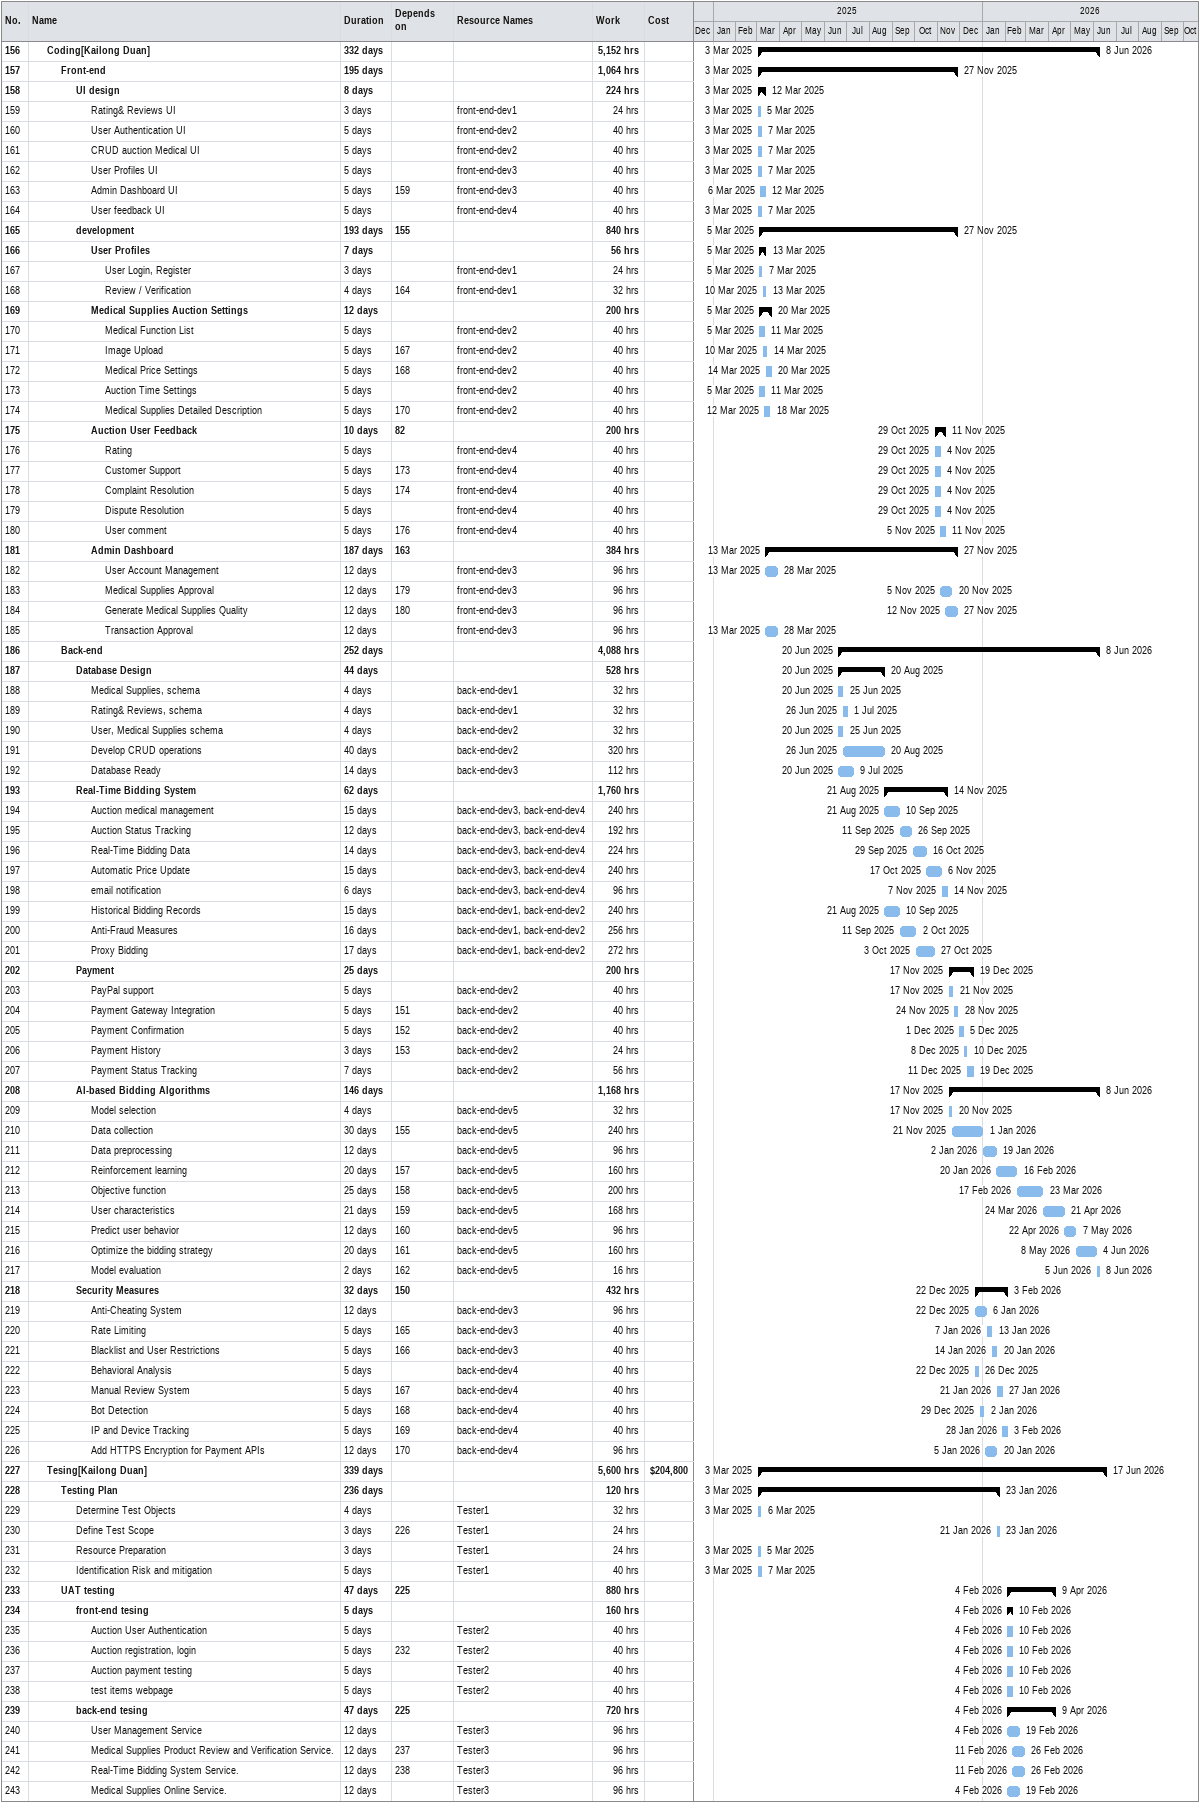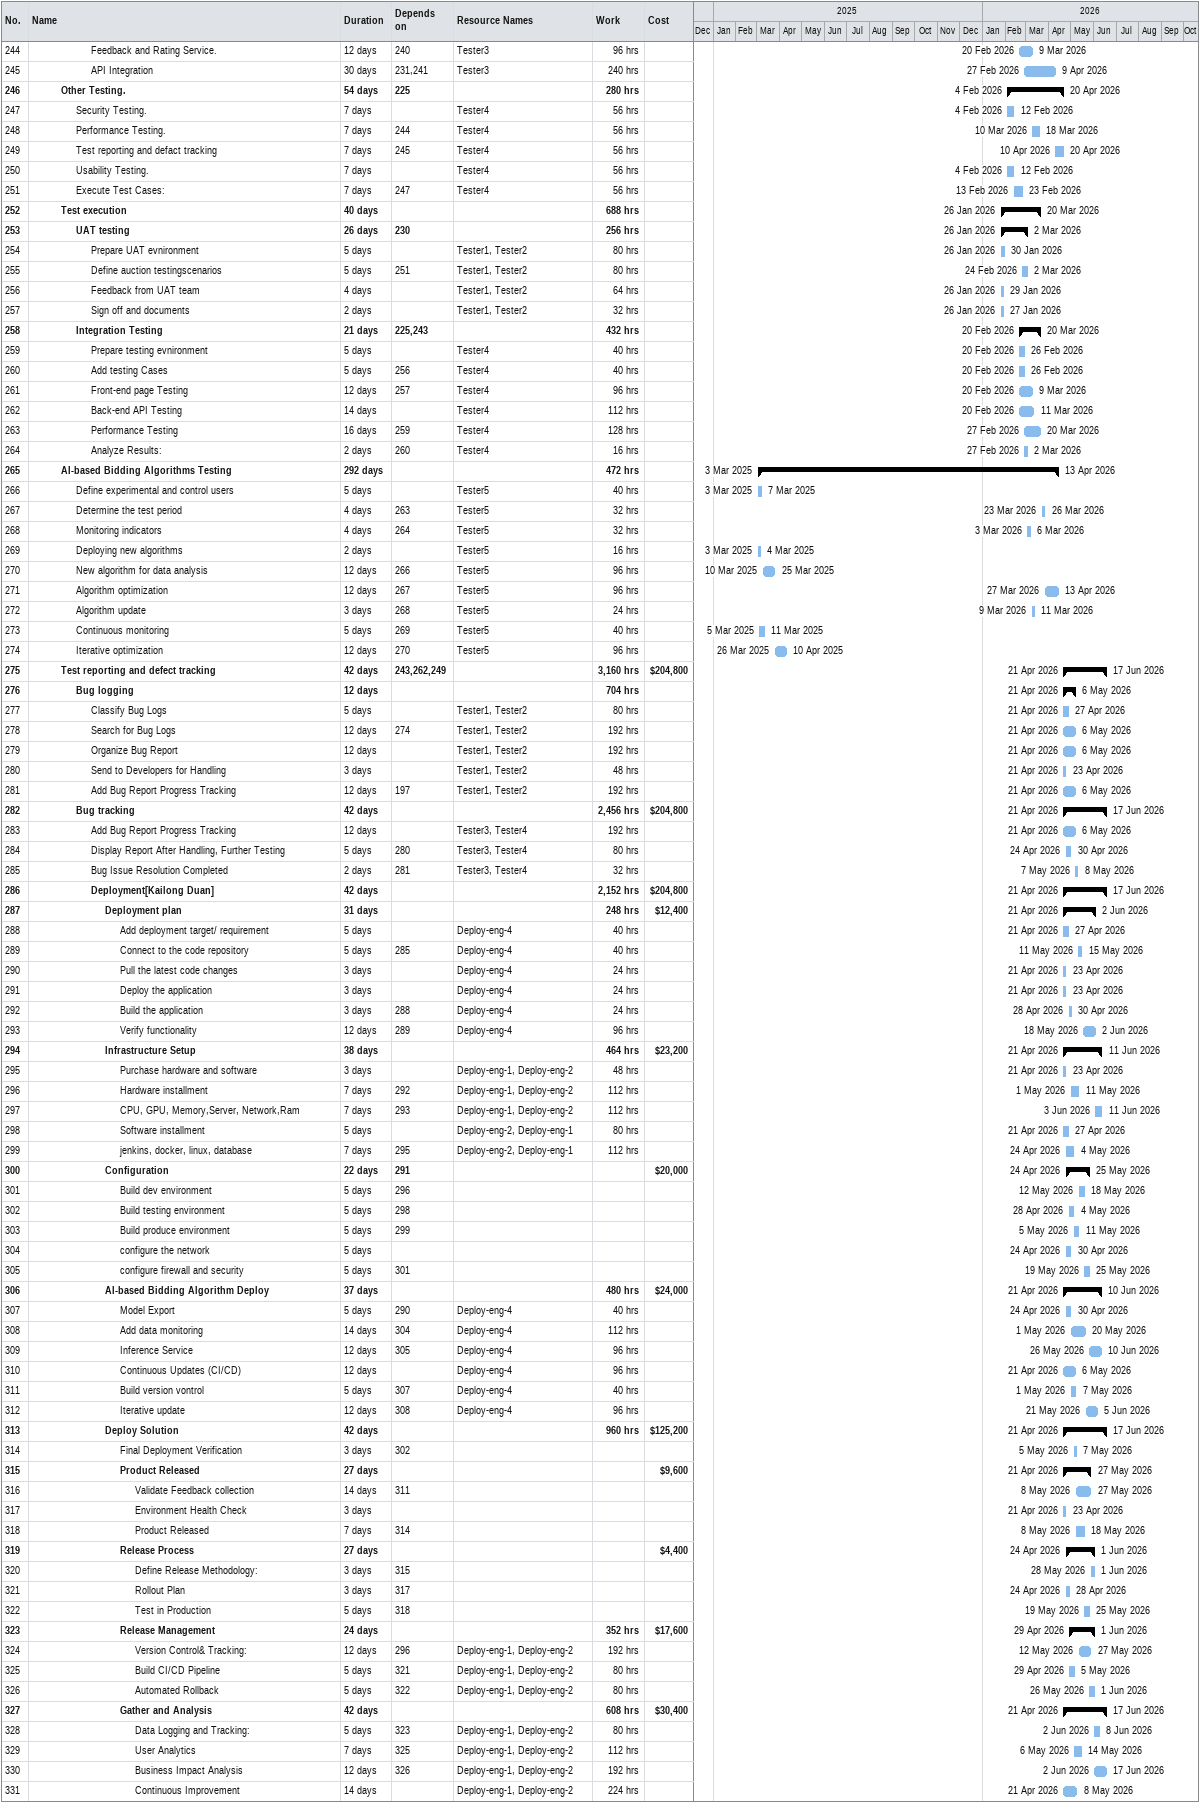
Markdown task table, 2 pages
| ID | Level | Task | Duration | Start | Finish | Predecessors | Resources | Work (h) | Cost ($) |
|---|---|---|---|---|---|---|---|---|---|
| 156 | 2 | **Coding[Kailong Duan]** | 332d | 2025-03-03 | 2026-06-08 |  |  | 5152 |  |
| 157 | 3 | **Front-end** | 195d | 2025-03-03 | 2025-11-27 |  |  | 1064 |  |
| 158 | 4 | **UI design** | 8d | 2025-03-03 | 2025-03-12 |  |  | 224 |  |
| 159 | 5 | Rating& Reviews UI | 3d | 2025-03-03 | 2025-03-05 |  | front-end-dev1 | 24 |  |
| 160 | 5 | User Authentication UI | 5d | 2025-03-03 | 2025-03-07 |  | front-end-dev2 | 40 |  |
| 161 | 5 | CRUD auction Medical UI | 5d | 2025-03-03 | 2025-03-07 |  | front-end-dev2 | 40 |  |
| 162 | 5 | User Profiles UI | 5d | 2025-03-03 | 2025-03-07 |  | front-end-dev3 | 40 |  |
| 163 | 5 | Admin Dashboard UI | 5d | 2025-03-06 | 2025-03-12 | 159 | front-end-dev3 | 40 |  |
| 164 | 5 | User feedback UI | 5d | 2025-03-03 | 2025-03-07 |  | front-end-dev4 | 40 |  |
| 165 | 4 | **development** | 193d | 2025-03-05 | 2025-11-27 | 155 |  | 840 |  |
| 166 | 5 | **User Profiles** | 7d | 2025-03-05 | 2025-03-13 |  |  | 56 |  |
| 167 | 6 | User Login, Register | 3d | 2025-03-05 | 2025-03-07 |  | front-end-dev1 | 24 |  |
| 168 | 6 | Review / Verification | 4d | 2025-03-10 | 2025-03-13 | 164 | front-end-dev1 | 32 |  |
| 169 | 5 | **Medical Supplies Auction Settings** | 12d | 2025-03-05 | 2025-03-20 |  |  | 200 |  |
| 170 | 6 | Medical Function List | 5d | 2025-03-05 | 2025-03-11 |  | front-end-dev2 | 40 |  |
| 171 | 6 | Image Upload | 5d | 2025-03-10 | 2025-03-14 | 167 | front-end-dev2 | 40 |  |
| 172 | 6 | Medical Price Settings | 5d | 2025-03-14 | 2025-03-20 | 168 | front-end-dev2 | 40 |  |
| 173 | 6 | Auction Time Settings | 5d | 2025-03-05 | 2025-03-11 |  | front-end-dev2 | 40 |  |
| 174 | 6 | Medical Supplies Detailed Description | 5d | 2025-03-12 | 2025-03-18 | 170 | front-end-dev2 | 40 |  |
| 175 | 5 | **Auction User Feedback** | 10d | 2025-10-29 | 2025-11-11 | 82 |  | 200 |  |
| 176 | 6 | Rating | 5d | 2025-10-29 | 2025-11-04 |  | front-end-dev4 | 40 |  |
| 177 | 6 | Customer Support | 5d | 2025-10-29 | 2025-11-04 | 173 | front-end-dev4 | 40 |  |
| 178 | 6 | Complaint Resolution | 5d | 2025-10-29 | 2025-11-04 | 174 | front-end-dev4 | 40 |  |
| 179 | 6 | Dispute Resolution | 5d | 2025-10-29 | 2025-11-04 |  | front-end-dev4 | 40 |  |
| 180 | 6 | User comment | 5d | 2025-11-05 | 2025-11-11 | 176 | front-end-dev4 | 40 |  |
| 181 | 5 | **Admin Dashboard** | 187d | 2025-03-13 | 2025-11-27 | 163 |  | 384 |  |
| 182 | 6 | User Account Management | 12d | 2025-03-13 | 2025-03-28 |  | front-end-dev3 | 96 |  |
| 183 | 6 | Medical Supplies Approval | 12d | 2025-11-05 | 2025-11-20 | 179 | front-end-dev3 | 96 |  |
| 184 | 6 | Generate Medical Supplies Quality | 12d | 2025-11-12 | 2025-11-27 | 180 | front-end-dev3 | 96 |  |
| 185 | 6 | Transaction Approval | 12d | 2025-03-13 | 2025-03-28 |  | front-end-dev3 | 96 |  |
| 186 | 3 | **Back-end** | 252d | 2025-06-20 | 2026-06-08 |  |  | 4088 |  |
| 187 | 4 | **Database Design** | 44d | 2025-06-20 | 2025-08-20 |  |  | 528 |  |
| 188 | 5 | Medical Supplies, schema | 4d | 2025-06-20 | 2025-06-25 |  | back-end-dev1 | 32 |  |
| 189 | 5 | Rating& Reviews, schema | 4d | 2025-06-26 | 2025-07-01 |  | back-end-dev1 | 32 |  |
| 190 | 5 | User, Medical Supplies schema | 4d | 2025-06-20 | 2025-06-25 |  | back-end-dev2 | 32 |  |
| 191 | 5 | Develop CRUD operations | 40d | 2025-06-26 | 2025-08-20 |  | back-end-dev2 | 320 |  |
| 192 | 5 | Database Ready | 14d | 2025-06-20 | 2025-07-09 |  | back-end-dev3 | 112 |  |
| 193 | 4 | **Real-Time Bidding System** | 62d | 2025-08-21 | 2025-11-14 |  |  | 1760 |  |
| 194 | 5 | Auction medical management | 15d | 2025-08-21 | 2025-09-10 |  | back-end-dev3, back-end-dev4 | 240 |  |
| 195 | 5 | Auction Status Tracking | 12d | 2025-09-11 | 2025-09-26 |  | back-end-dev3, back-end-dev4 | 192 |  |
| 196 | 5 | Real-Time Bidding Data | 14d | 2025-09-29 | 2025-10-16 |  | back-end-dev3, back-end-dev4 | 224 |  |
| 197 | 5 | Automatic Price Update | 15d | 2025-10-17 | 2025-11-06 |  | back-end-dev3, back-end-dev4 | 240 |  |
| 198 | 5 | email notification | 6d | 2025-11-07 | 2025-11-14 |  | back-end-dev3, back-end-dev4 | 96 |  |
| 199 | 5 | Historical Bidding Records | 15d | 2025-08-21 | 2025-09-10 |  | back-end-dev1, back-end-dev2 | 240 |  |
| 200 | 5 | Anti-Fraud Measures | 16d | 2025-09-11 | 2025-10-02 |  | back-end-dev1, back-end-dev2 | 256 |  |
| 201 | 5 | Proxy Bidding | 17d | 2025-10-03 | 2025-10-27 |  | back-end-dev1, back-end-dev2 | 272 |  |
| 202 | 4 | **Payment** | 25d | 2025-11-17 | 2025-12-19 |  |  | 200 |  |
| 203 | 5 | PayPal support | 5d | 2025-11-17 | 2025-11-21 |  | back-end-dev2 | 40 |  |
| 204 | 5 | Payment Gateway Integration | 5d | 2025-11-24 | 2025-11-28 | 151 | back-end-dev2 | 40 |  |
| 205 | 5 | Payment Confirmation | 5d | 2025-12-01 | 2025-12-05 | 152 | back-end-dev2 | 40 |  |
| 206 | 5 | Payment History | 3d | 2025-12-08 | 2025-12-10 | 153 | back-end-dev2 | 24 |  |
| 207 | 5 | Payment Status Tracking | 7d | 2025-12-11 | 2025-12-19 |  | back-end-dev2 | 56 |  |
| 208 | 4 | **AI-based Bidding Algorithms** | 146d | 2025-11-17 | 2026-06-08 |  |  | 1168 |  |
| 209 | 5 | Model selection | 4d | 2025-11-17 | 2025-11-20 |  | back-end-dev5 | 32 |  |
| 210 | 5 | Data collection | 30d | 2025-11-21 | 2026-01-01 | 155 | back-end-dev5 | 240 |  |
| 211 | 5 | Data preprocessing | 12d | 2026-01-02 | 2026-01-19 |  | back-end-dev5 | 96 |  |
| 212 | 5 | Reinforcement learning | 20d | 2026-01-20 | 2026-02-16 | 157 | back-end-dev5 | 160 |  |
| 213 | 5 | Objective function | 25d | 2026-02-17 | 2026-03-23 | 158 | back-end-dev5 | 200 |  |
| 214 | 5 | User characteristics | 21d | 2026-03-24 | 2026-04-21 | 159 | back-end-dev5 | 168 |  |
| 215 | 5 | Predict user behavior | 12d | 2026-04-22 | 2026-05-07 | 160 | back-end-dev5 | 96 |  |
| 216 | 5 | Optimize the bidding strategy | 20d | 2026-05-08 | 2026-06-04 | 161 | back-end-dev5 | 160 |  |
| 217 | 5 | Model evaluation | 2d | 2026-06-05 | 2026-06-08 | 162 | back-end-dev5 | 16 |  |
| 218 | 4 | **Security Measures** | 32d | 2025-12-22 | 2026-02-03 | 150 |  | 432 |  |
| 219 | 5 | Anti-Cheating System | 12d | 2025-12-22 | 2026-01-06 |  | back-end-dev3 | 96 |  |
| 220 | 5 | Rate Limiting | 5d | 2026-01-07 | 2026-01-13 | 165 | back-end-dev3 | 40 |  |
| 221 | 5 | Blacklist and User Restrictions | 5d | 2026-01-14 | 2026-01-20 | 166 | back-end-dev3 | 40 |  |
| 222 | 5 | Behavioral Analysis | 5d | 2025-12-22 | 2025-12-26 |  | back-end-dev4 | 40 |  |
| 223 | 5 | Manual Review System | 5d | 2026-01-21 | 2026-01-27 | 167 | back-end-dev4 | 40 |  |
| 224 | 5 | Bot Detection | 5d | 2025-12-29 | 2026-01-02 | 168 | back-end-dev4 | 40 |  |
| 225 | 5 | IP and Device Tracking | 5d | 2026-01-28 | 2026-02-03 | 169 | back-end-dev4 | 40 |  |
| 226 | 5 | Add HTTPS Encryption for Payment APIs | 12d | 2026-01-05 | 2026-01-20 | 170 | back-end-dev4 | 96 |  |
| 227 | 2 | **Tesing[Kailong Duan]** | 339d | 2025-03-03 | 2026-06-17 |  |  | 5600 | 204800 |
| 228 | 3 | **Testing Plan** | 236d | 2025-03-03 | 2026-01-23 |  |  | 120 |  |
| 229 | 4 | Determine Test Objects | 4d | 2025-03-03 | 2025-03-06 |  | Tester1 | 32 |  |
| 230 | 4 | Define Test Scope | 3d | 2026-01-21 | 2026-01-23 | 226 | Tester1 | 24 |  |
| 231 | 4 | Resource Preparation | 3d | 2025-03-03 | 2025-03-05 |  | Tester1 | 24 |  |
| 232 | 4 | Identification Risk and mitigation | 5d | 2025-03-03 | 2025-03-07 |  | Tester1 | 40 |  |
| 233 | 3 | **UAT testing** | 47d | 2026-02-04 | 2026-04-09 | 225 |  | 880 |  |
| 234 | 4 | **front-end tesing** | 5d | 2026-02-04 | 2026-02-10 |  |  | 160 |  |
| 235 | 5 | Auction User Authentication | 5d | 2026-02-04 | 2026-02-10 |  | Tester2 | 40 |  |
| 236 | 5 | Auction registration, login | 5d | 2026-02-04 | 2026-02-10 | 232 | Tester2 | 40 |  |
| 237 | 5 | Auction payment testing | 5d | 2026-02-04 | 2026-02-10 |  | Tester2 | 40 |  |
| 238 | 5 | test items webpage | 5d | 2026-02-04 | 2026-02-10 |  | Tester2 | 40 |  |
| 239 | 4 | **back-end tesing** | 47d | 2026-02-04 | 2026-04-09 | 225 |  | 720 |  |
| 240 | 5 | User Management Service | 12d | 2026-02-04 | 2026-02-19 |  | Tester3 | 96 |  |
| 241 | 5 | Medical Supplies Product Review and Verification Service. | 12d | 2026-02-11 | 2026-02-26 | 237 | Tester3 | 96 |  |
| 242 | 5 | Real-Time Bidding System Service. | 12d | 2026-02-11 | 2026-02-26 | 238 | Tester3 | 96 |  |
| 243 | 5 | Medical Supplies Online Service. | 12d | 2026-02-04 | 2026-02-19 |  | Tester3 | 96 |  |
| 244 | 5 | Feedback and Rating Service. | 12d | 2026-02-20 | 2026-03-09 | 240 | Tester3 | 96 |  |
| 245 | 5 | API Integration | 30d | 2026-02-27 | 2026-04-09 | 231, 241 | Tester3 | 240 |  |
| 246 | 3 | **Other Testing.** | 54d | 2026-02-04 | 2026-04-20 | 225 |  | 280 |  |
| 247 | 4 | Security Testing. | 7d | 2026-02-04 | 2026-02-12 |  | Tester4 | 56 |  |
| 248 | 4 | Performance Testing. | 7d | 2026-03-10 | 2026-03-18 | 244 | Tester4 | 56 |  |
| 249 | 4 | Test reporting and defact tracking | 7d | 2026-04-10 | 2026-04-20 | 245 | Tester4 | 56 |  |
| 250 | 4 | Usability Testing. | 7d | 2026-02-04 | 2026-02-12 |  | Tester4 | 56 |  |
| 251 | 4 | Execute Test Cases: | 7d | 2026-02-13 | 2026-02-23 | 247 | Tester4 | 56 |  |
| 252 | 3 | **Test execution** | 40d | 2026-01-26 | 2026-03-20 |  |  | 688 |  |
| 253 | 4 | **UAT testing** | 26d | 2026-01-26 | 2026-03-02 | 230 |  | 256 |  |
| 254 | 5 | Prepare UAT evnironment | 5d | 2026-01-26 | 2026-01-30 |  | Tester1, Tester2 | 80 |  |
| 255 | 5 | Define auction testingscenarios | 5d | 2026-02-24 | 2026-03-02 | 251 | Tester1, Tester2 | 80 |  |
| 256 | 5 | Feedback from UAT team | 4d | 2026-01-26 | 2026-01-29 |  | Tester1, Tester2 | 64 |  |
| 257 | 5 | Sign off and documents | 2d | 2026-01-26 | 2026-01-27 |  | Tester1, Tester2 | 32 |  |
| 258 | 4 | **Integration Testing** | 21d | 2026-02-20 | 2026-03-20 | 225, 243 |  | 432 |  |
| 259 | 5 | Prepare testing evnironment | 5d | 2026-02-20 | 2026-02-26 |  | Tester4 | 40 |  |
| 260 | 5 | Add testing Cases | 5d | 2026-02-20 | 2026-02-26 | 256 | Tester4 | 40 |  |
| 261 | 5 | Front-end page Testing | 12d | 2026-02-20 | 2026-03-09 | 257 | Tester4 | 96 |  |
| 262 | 5 | Back-end API Testing | 14d | 2026-02-20 | 2026-03-11 |  | Tester4 | 112 |  |
| 263 | 5 | Performance Testing | 16d | 2026-02-27 | 2026-03-20 | 259 | Tester4 | 128 |  |
| 264 | 5 | Analyze Results: | 2d | 2026-02-27 | 2026-03-02 | 260 | Tester4 | 16 |  |
| 265 | 3 | **AI-based Bidding Algorithms Testing** | 292d | 2025-03-03 | 2026-04-13 |  |  | 472 |  |
| 266 | 4 | Define experimental and control users | 5d | 2025-03-03 | 2025-03-07 |  | Tester5 | 40 |  |
| 267 | 4 | Determine the test period | 4d | 2026-03-23 | 2026-03-26 | 263 | Tester5 | 32 |  |
| 268 | 4 | Monitoring indicators | 4d | 2026-03-03 | 2026-03-06 | 264 | Tester5 | 32 |  |
| 269 | 4 | Deploying new algorithms | 2d | 2025-03-03 | 2025-03-04 |  | Tester5 | 16 |  |
| 270 | 4 | New algorithm for data analysis | 12d | 2025-03-10 | 2025-03-25 | 266 | Tester5 | 96 |  |
| 271 | 4 | Algorithm optimization | 12d | 2026-03-27 | 2026-04-13 | 267 | Tester5 | 96 |  |
| 272 | 4 | Algorithm update | 3d | 2026-03-09 | 2026-03-11 | 268 | Tester5 | 24 |  |
| 273 | 4 | Continuous monitoring | 5d | 2025-03-05 | 2025-03-11 | 269 | Tester5 | 40 |  |
| 274 | 4 | Iterative optimization | 12d | 2025-03-26 | 2025-04-10 | 270 | Tester5 | 96 |  |
| 275 | 3 | **Test reporting and defect tracking** | 42d | 2026-04-21 | 2026-06-17 | 243, 262, 249 |  | 3160 | 204800 |
| 276 | 4 | **Bug logging** | 12d | 2026-04-21 | 2026-05-06 |  |  | 704 |  |
| 277 | 5 | Classify Bug Logs | 5d | 2026-04-21 | 2026-04-27 |  | Tester1, Tester2 | 80 |  |
| 278 | 5 | Search for Bug Logs | 12d | 2026-04-21 | 2026-05-06 | 274 | Tester1, Tester2 | 192 |  |
| 279 | 5 | Organize Bug Report | 12d | 2026-04-21 | 2026-05-06 |  | Tester1, Tester2 | 192 |  |
| 280 | 5 | Send to Developers for Handling | 3d | 2026-04-21 | 2026-04-23 |  | Tester1, Tester2 | 48 |  |
| 281 | 5 | Add Bug Report Progress Tracking | 12d | 2026-04-21 | 2026-05-06 | 197 | Tester1, Tester2 | 192 |  |
| 282 | 4 | **Bug tracking** | 42d | 2026-04-21 | 2026-06-17 |  |  | 2456 | 204800 |
| 283 | 5 | Add Bug Report Progress Tracking | 12d | 2026-04-21 | 2026-05-06 |  | Tester3, Tester4 | 192 |  |
| 284 | 5 | Display Report After Handling, Further Testing | 5d | 2026-04-24 | 2026-04-30 | 280 | Tester3, Tester4 | 80 |  |
| 285 | 5 | Bug Issue Resolution Completed | 2d | 2026-05-07 | 2026-05-08 | 281 | Tester3, Tester4 | 32 |  |
| 286 | 5 | **Deployment[Kailong Duan]** | 42d | 2026-04-21 | 2026-06-17 |  |  | 2152 | 204800 |
| 287 | 6 | **Deployment plan** | 31d | 2026-04-21 | 2026-06-02 |  |  | 248 | 12400 |
| 288 | 7 | Add deployment target/ requirement | 5d | 2026-04-21 | 2026-04-27 |  | Deploy-eng-4 | 40 |  |
| 289 | 7 | Connect to the code repository | 5d | 2026-05-11 | 2026-05-15 | 285 | Deploy-eng-4 | 40 |  |
| 290 | 7 | Pull the latest code changes | 3d | 2026-04-21 | 2026-04-23 |  | Deploy-eng-4 | 24 |  |
| 291 | 7 | Deploy the application | 3d | 2026-04-21 | 2026-04-23 |  | Deploy-eng-4 | 24 |  |
| 292 | 7 | Build the application | 3d | 2026-04-28 | 2026-04-30 | 288 | Deploy-eng-4 | 24 |  |
| 293 | 7 | Verify functionality | 12d | 2026-05-18 | 2026-06-02 | 289 | Deploy-eng-4 | 96 |  |
| 294 | 6 | **Infrastructure Setup** | 38d | 2026-04-21 | 2026-06-11 |  |  | 464 | 23200 |
| 295 | 7 | Purchase hardware and software | 3d | 2026-04-21 | 2026-04-23 |  | Deploy-eng-1, Deploy-eng-2 | 48 |  |
| 296 | 7 | Hardware installment | 7d | 2026-05-01 | 2026-05-11 | 292 | Deploy-eng-1, Deploy-eng-2 | 112 |  |
| 297 | 7 | CPU, GPU, Memory,Server, Network,Ram | 7d | 2026-06-03 | 2026-06-11 | 293 | Deploy-eng-1, Deploy-eng-2 | 112 |  |
| 298 | 7 | Software installment | 5d | 2026-04-21 | 2026-04-27 |  | Deploy-eng-2, Deploy-eng-1 | 80 |  |
| 299 | 7 | jenkins, docker, linux, database | 7d | 2026-04-24 | 2026-05-04 | 295 | Deploy-eng-2, Deploy-eng-1 | 112 |  |
| 300 | 6 | **Configuration** | 22d | 2026-04-24 | 2026-05-25 | 291 |  |  | 20000 |
| 301 | 7 | Build dev environment | 5d | 2026-05-12 | 2026-05-18 | 296 |  |  |  |
| 302 | 7 | Build testing environment | 5d | 2026-04-28 | 2026-05-04 | 298 |  |  |  |
| 303 | 7 | Build produce environment | 5d | 2026-05-05 | 2026-05-11 | 299 |  |  |  |
| 304 | 7 | configure the network | 5d | 2026-04-24 | 2026-04-30 |  |  |  |  |
| 305 | 7 | configure firewall and security | 5d | 2026-05-19 | 2026-05-25 | 301 |  |  |  |
| 306 | 6 | **AI-based Bidding Algorithm Deploy** | 37d | 2026-04-21 | 2026-06-10 |  |  | 480 | 24000 |
| 307 | 7 | Model Export | 5d | 2026-04-24 | 2026-04-30 | 290 | Deploy-eng-4 | 40 |  |
| 308 | 7 | Add data monitoring | 14d | 2026-05-01 | 2026-05-20 | 304 | Deploy-eng-4 | 112 |  |
| 309 | 7 | Inference Service | 12d | 2026-05-26 | 2026-06-10 | 305 | Deploy-eng-4 | 96 |  |
| 310 | 7 | Continuous Updates (CI/CD) | 12d | 2026-04-21 | 2026-05-06 |  | Deploy-eng-4 | 96 |  |
| 311 | 7 | Build version vontrol | 5d | 2026-05-01 | 2026-05-07 | 307 | Deploy-eng-4 | 40 |  |
| 312 | 7 | Iterative update | 12d | 2026-05-21 | 2026-06-05 | 308 | Deploy-eng-4 | 96 |  |
| 313 | 6 | **Deploy Solution** | 42d | 2026-04-21 | 2026-06-17 |  |  | 960 | 125200 |
| 314 | 7 | Final Deployment Verification | 3d | 2026-05-05 | 2026-05-07 | 302 |  |  |  |
| 315 | 7 | **Product Released** | 27d | 2026-04-21 | 2026-05-27 |  |  |  | 9600 |
| 316 | 8 | Validate Feedback collection | 14d | 2026-05-08 | 2026-05-27 | 311 |  |  |  |
| 317 | 8 | Environment Health Check | 3d | 2026-04-21 | 2026-04-23 |  |  |  |  |
| 318 | 8 | Product Released | 7d | 2026-05-08 | 2026-05-18 | 314 |  |  |  |
| 319 | 7 | **Release Process** | 27d | 2026-04-24 | 2026-06-01 |  |  |  | 4400 |
| 320 | 8 | Define Release Methodology: | 3d | 2026-05-28 | 2026-06-01 | 315 |  |  |  |
| 321 | 8 | Rollout Plan | 3d | 2026-04-24 | 2026-04-28 | 317 |  |  |  |
| 322 | 8 | Test in Production | 5d | 2026-05-19 | 2026-05-25 | 318 |  |  |  |
| 323 | 7 | **Release Management** | 24d | 2026-04-29 | 2026-06-01 |  |  | 352 | 17600 |
| 324 | 8 | Version Control& Tracking: | 12d | 2026-05-12 | 2026-05-27 | 296 | Deploy-eng-1, Deploy-eng-2 | 192 |  |
| 325 | 8 | Build CI/CD Pipeline | 5d | 2026-04-29 | 2026-05-05 | 321 | Deploy-eng-1, Deploy-eng-2 | 80 |  |
| 326 | 8 | Automated Rollback | 5d | 2026-05-26 | 2026-06-01 | 322 | Deploy-eng-1, Deploy-eng-2 | 80 |  |
| 327 | 7 | **Gather and Analysis** | 42d | 2026-04-21 | 2026-06-17 |  |  | 608 | 30400 |
| 328 | 8 | Data Logging and Tracking: | 5d | 2026-06-02 | 2026-06-08 | 323 | Deploy-eng-1, Deploy-eng-2 | 80 |  |
| 329 | 8 | User Analytics | 7d | 2026-05-06 | 2026-05-14 | 325 | Deploy-eng-1, Deploy-eng-2 | 112 |  |
| 330 | 8 | Business Impact Analysis | 12d | 2026-06-02 | 2026-06-17 | 326 | Deploy-eng-1, Deploy-eng-2 | 192 |  |
| 331 | 8 | Continuous Improvement | 14d | 2026-04-21 | 2026-05-08 |  | Deploy-eng-1, Deploy-eng-2 | 224 |  |
